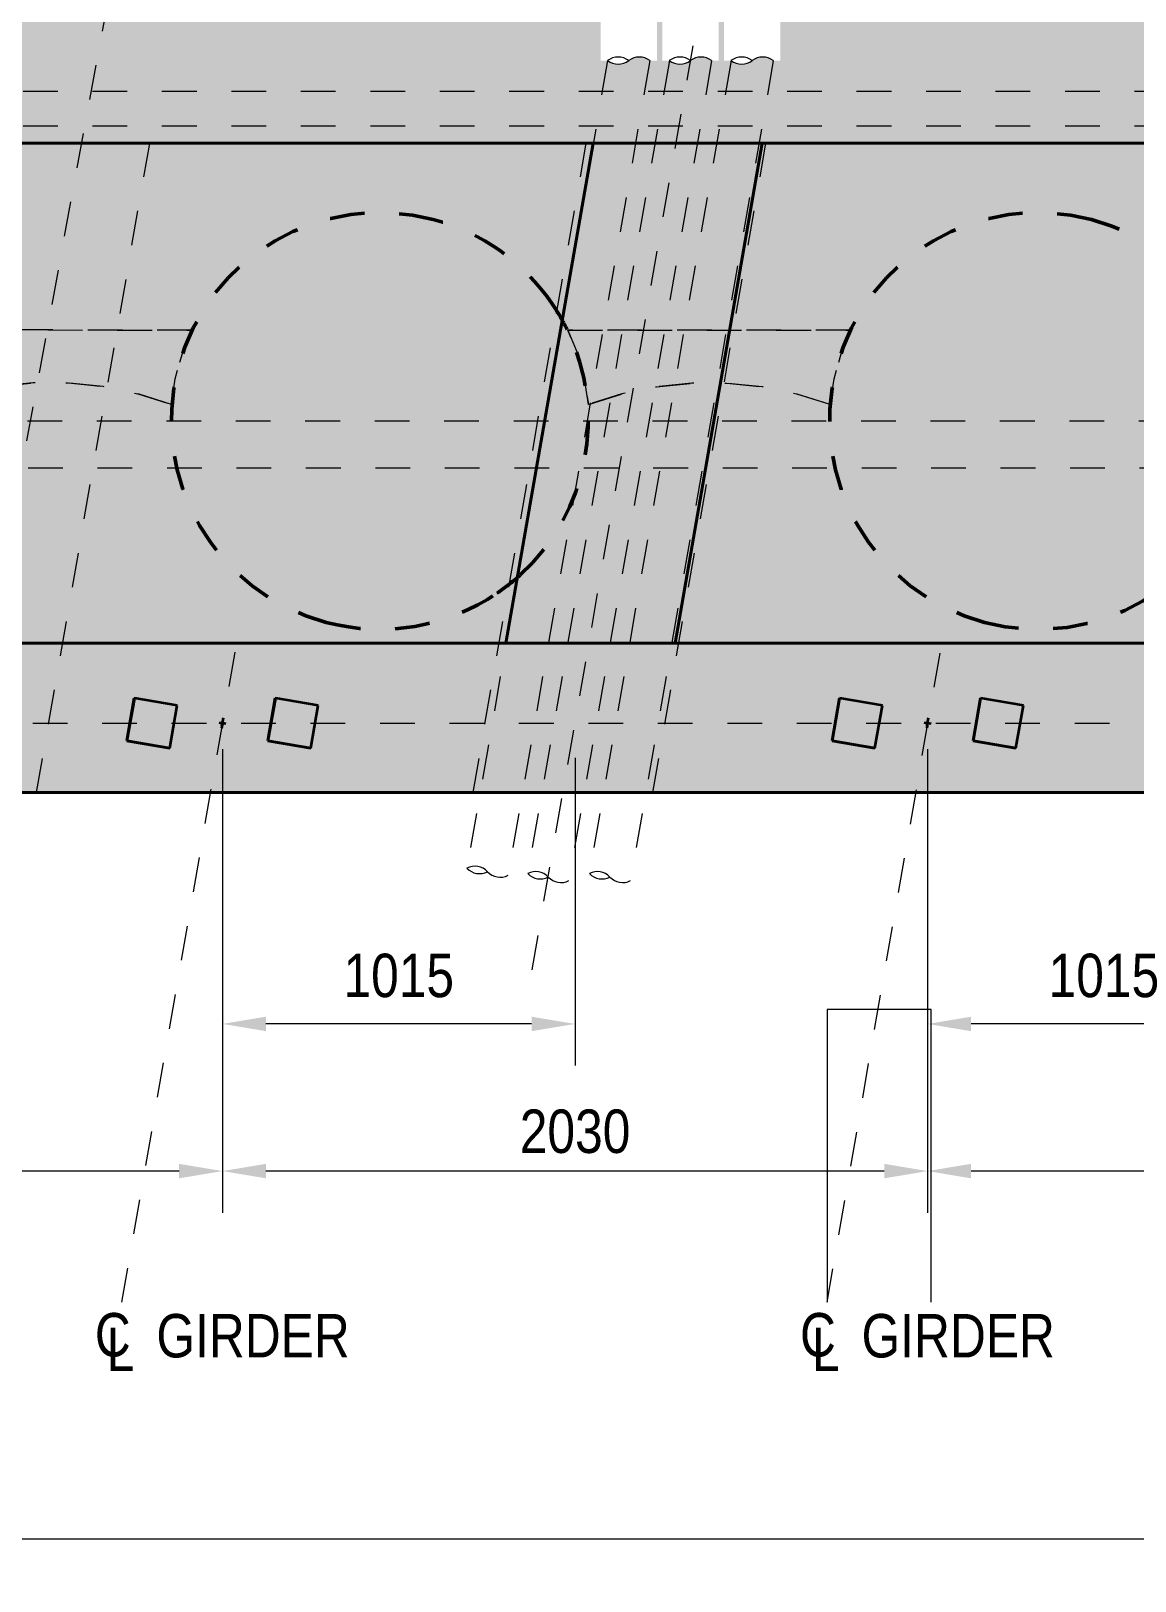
# Model space of a CAD drawing. Header units: metres. Extents: x -1140 to -1058, y 3 to 557.
# Drawn here: x -1110.997 to -1107.819, y 541.914 to 546.376 of the extents above; entities that cross this region are included whole.
import ezdxf

# ---------------------------------------------------------------- set-up
doc = ezdxf.new("R2010")
doc.units = ezdxf.units.M
for name, pattern in [('JacobsCenter', [0.015, 0.009, -0.0015, 0.003, -0.0015]), ('JacobsDash_2_', [0.0045, 0.003, -0.0015]), ('JacobsGridLine', [0.0145, 0.01, -0.001, 0.0025, -0.001])]:
    doc.linetypes.add(name, pattern=pattern)
doc.layers.get('Defpoints').update_dxf_attribs({"color": 41})
for name, color, linetype, lineweight in [('A-ANNO-DIMS', 7, 'Continuous', 9), ('A-ANNO-NOTE', 7, 'Continuous', 9), ('A-DETL', 7, 'Continuous', 13), ('A-DETL-GENF', 7, 'Continuous', 9), ('S-BEAM', 7, 'Continuous', 50), ('S-FNDN', 7, 'Continuous', 50), ('S-FNDN-HDLN', 7, 'JacobsDash_2_', 18), ('S-GRID', 7, 'Continuous', 9)]:
    doc.layers.add(name, color=color, linetype=linetype, lineweight=lineweight)
doc.styles.add('Arial Narrow', font='ARIALN.TTF', dxfattribs={"height": 0.125})
doc.styles.add('Arial Narrow_1', font='ARIALN.TTF', dxfattribs={"height": 0.0025})
doc.dimstyles.new('Dimension_Standard_O__mm_', dxfattribs={"dimscale": 0.3048, "dimtxt": 0.127929, "dimasz": 0.410105, "dimexe": 0.393701, "dimexo": 0.246063, "dimgap": 0.246063, "dimtad": 1, "dimdec": 0, "dimlfac": 1000, "dimzin": 0, "dimdsep": 46, "dimtxsty": 'Arial Narrow', "dimsah": 1, "dimcen": 0.09, "dimaunit": 1, "dimadec": 4, "dimazin": 0, "dimtfac": 1, "dimtdec": 4, "dimtix": 1, "dimtmove": 2, "dimatfit": 3, "dimfxl": 1, "dimtvp": 1, "dimtfill": 1, "dimtolj": 1, "dimtzin": 0, "dimlwd": 18, "dimlwe": 18, "dimarcsym": 2})
doc.dimstyles.new('Dimension_Standard_O__mm__1', dxfattribs={"dimscale": 0.3048, "dimtxt": 0.127929, "dimasz": 0.410105, "dimexe": 0.393701, "dimexo": 0.246063, "dimgap": 0.246063, "dimtad": 1, "dimdec": 0, "dimlfac": 1000, "dimzin": 0, "dimdsep": 46, "dimtxsty": 'Arial Narrow', "dimsah": 1, "dimcen": 0.09, "dimaunit": 1, "dimadec": 4, "dimazin": 0, "dimtfac": 1, "dimtdec": 4, "dimtix": 1, "dimtmove": 0, "dimatfit": 3, "dimfxl": 1, "dimtvp": 1, "dimtfill": 1, "dimtolj": 1, "dimtzin": 0, "dimlwd": 18, "dimlwe": 18, "dimarcsym": 2})
doc.dimstyles.new('Dimension_Standard_T__mm_', dxfattribs={"dimscale": 0.3048, "dimtxt": 0.127929, "dimasz": 0.410105, "dimexe": 0.393701, "dimexo": 0.246063, "dimgap": 0.164042, "dimtad": 1, "dimdec": 0, "dimlfac": 1000, "dimzin": 0, "dimdsep": 46, "dimtxsty": 'Arial Narrow', "dimsah": 1, "dimcen": 0.09, "dimaunit": 1, "dimadec": 4, "dimazin": 0, "dimtfac": 1, "dimtdec": 4, "dimtix": 1, "dimtmove": 0, "dimatfit": 3, "dimfxl": 1, "dimtvp": 1, "dimtolj": 1, "dimtzin": 0, "dimlwd": 18, "dimlwe": 18, "dimarcsym": 2})

# ---------------------------------------------------------------- blocks, each defined once
blk = doc.blocks.new('01_SFO_FRP_Pile_CastInPlace_CS_BR08 - CAST-IN-PLACE PILE - 1200-8642223-DRG-2873064 - ABUTMENT B CONCRETE PLAN')
at = {"layer": 'S-FNDN', "color": 253, "linetype": 'JacobsDash_2_', "true_color": 0x9e9e9e}
for start, end in [(90, 270), (49.0909, 90), (43.6468, 49.0909), (40.9091, 43.632), (327.2727, 40.9091), (319.0909, 326.2696), (326.2838, 327.2727), (270, 319.0909)]:
    blk.add_arc((0, 0), 0.6, start, end, dxfattribs=at)
blk = doc.blocks.new('01_SFO_FRP_Pile_CastInPlace_CS_BR08 - CAST-IN-PLACE PILE - 1200-8642276-DRG-2873064 - ABUTMENT B CONCRETE PLAN')
at = {"layer": 'S-FNDN', "color": 253, "linetype": 'JacobsDash_2_', "true_color": 0x9e9e9e}
for start, end in [(90, 270), (270, 90)]:
    blk.add_arc((0, 0), 0.6, start, end, dxfattribs=at)
blk = doc.blocks.new('05_SFO_BPE_Twin_Pedestal_Sq125_CS_BR08-ABUT_B - 525 Wide Pedestal _125L x 125W x20H_-6054781-DRG-2873064 - ABUTMENT B CONCRETE PLAN')
at = {"layer": 'S-FNDN-HDLN', "lineweight": 35}
for p, q in [((-1110.4559, 544.3853), (-1110.4461, 544.3836)), ((-1110.4461, 544.3836), (-1110.4487, 544.3688)), ((-1110.4477, 544.3744), (-1110.4461, 544.3836)), ((-1110.4461, 544.3836), (-1110.4434, 544.3992)), ((-1110.4362, 544.3819), (-1110.4461, 544.3836))]:
    blk.add_line(p, q, dxfattribs=at)
blk = doc.blocks.new('05_SFO_BPE_Twin_Pedestal_Sq125_CS_BR08-ABUT_B - 525 Wide Pedestal _125L x 125W x20H_-V5-DRG-2873064 - ABUTMENT B CONCRETE PLAN')
at = {"layer": 'S-FNDN', "lineweight": 35}
for p, q in [((-1108.6911, 544.3328), (-1108.6696, 544.4559)), ((-1108.6693, 544.4559), (-1108.6907, 544.3328)), ((-1108.6696, 544.4559), (-1108.6693, 544.4559)), ((-1108.5461, 544.4345), (-1108.6693, 544.4559)), ((-1108.5676, 544.3113), (-1108.5461, 544.4345)), ((-1108.2851, 544.3328), (-1108.2637, 544.4559)), ((-1108.2633, 544.4559), (-1108.2848, 544.3328)), ((-1108.2637, 544.4559), (-1108.2633, 544.4559)), ((-1108.1402, 544.4345), (-1108.2633, 544.4559)), ((-1108.1616, 544.3113), (-1108.1402, 544.4345)), ((-1108.568, 544.3113), (-1108.6911, 544.3328)), ((-1108.6911, 544.3328), (-1108.6907, 544.3328)), ((-1108.6907, 544.3328), (-1108.5676, 544.3113)), ((-1108.162, 544.3113), (-1108.2851, 544.3328)), ((-1108.2851, 544.3328), (-1108.2848, 544.3328)), ((-1108.2848, 544.3328), (-1108.1616, 544.3113)), ((-1108.5679, 544.3113), (-1108.568, 544.3113)), ((-1108.1619, 544.3113), (-1108.162, 544.3113))]:
    blk.add_line(p, q, dxfattribs=at)
at = {"layer": 'S-FNDN-HDLN', "lineweight": 35}
for p, q in [((-1108.4257, 544.3853), (-1108.4158, 544.3836)), ((-1108.4158, 544.3836), (-1108.4184, 544.3688)), ((-1108.4174, 544.3744), (-1108.4158, 544.3836)), ((-1108.4158, 544.3836), (-1108.4131, 544.3992)), ((-1108.406, 544.3819), (-1108.4158, 544.3836))]:
    blk.add_line(p, q, dxfattribs=at)
blk = doc.blocks.new('20_SFR_WSC_ShotcreteWall_ArchFlatBack_Datum - ArchWall_PileSize_1200-8656711-DRG-2873064 - ABUTMENT B CONCRETE PLAN')
at = {"layer": 'A-DETL', "color": 8, "linetype": 'JacobsDash_2_', "lineweight": 18, "true_color": 0x808080}
for p, q in [((1.3539, 0.8633), (0.5392, 0.8633)), ((0.5392, 0.8633), (1.3539, 0.8633))]:
    blk.add_line(p, q, dxfattribs=at)
at = {"layer": 'A-DETL', "color": 8, "linetype": 'JacobsDash_2_', "lineweight": 18, "true_color": 0x808080, "flags": 128}
for points in [[(0.598, 0.6492), (0.5873, 0.7228), (0.5676, 0.7945), (0.5392, 0.8633)], [(0.5392, 0.8633), (0.5676, 0.7945), (0.5873, 0.7228), (0.598, 0.6492)], [(1.2951, 0.6492), (1.3058, 0.7228), (1.3255, 0.7945), (1.3539, 0.8633)], [(1.3539, 0.8633), (1.3255, 0.7945), (1.3058, 0.7228), (1.2951, 0.6492)], [(0.598, 0.6492), (0.695, 0.6798), (0.7946, 0.7003), (0.8957, 0.7107), (0.9974, 0.7107), (1.0986, 0.7003), (1.1981, 0.6798), (1.2951, 0.6492)], [(1.2951, 0.6492), (1.1981, 0.6798), (1.0986, 0.7003), (0.9974, 0.7107), (0.8957, 0.7107), (0.7946, 0.7003), (0.695, 0.6798), (0.598, 0.6492)]]:
    blk.add_lwpolyline(points, dxfattribs=at)
blk = doc.blocks.new('20_SFR_WSC_ShotcreteWall_ArchFlatBack_Datum - ArchWall_PileSize_1200-8656794-DRG-2873064 - ABUTMENT B CONCRETE PLAN')
at = {"layer": 'A-DETL', "color": 8, "linetype": 'JacobsDash_2_', "lineweight": 18, "true_color": 0x808080}
for p, q in [((1.3534, 0.8633), (0.5392, 0.8633)), ((0.5392, 0.8633), (1.3534, 0.8633))]:
    blk.add_line(p, q, dxfattribs=at)
at = {"layer": 'A-DETL', "color": 8, "linetype": 'JacobsDash_2_', "lineweight": 18, "true_color": 0x808080, "flags": 128}
for points in [[(0.598, 0.6493), (0.5873, 0.7228), (0.5676, 0.7945), (0.5392, 0.8633)], [(0.5392, 0.8633), (0.5676, 0.7945), (0.5873, 0.7228), (0.598, 0.6493)], [(1.2946, 0.6493), (1.3053, 0.7228), (1.325, 0.7945), (1.3534, 0.8633)], [(1.3534, 0.8633), (1.325, 0.7945), (1.3053, 0.7228), (1.2946, 0.6493)], [(0.598, 0.6493), (0.6949, 0.6798), (0.7944, 0.7003), (0.8955, 0.7106), (0.9971, 0.7106), (1.0982, 0.7003), (1.1977, 0.6798), (1.2946, 0.6493)], [(1.2946, 0.6493), (1.1977, 0.6798), (1.0982, 0.7003), (0.9971, 0.7106), (0.8955, 0.7106), (0.7944, 0.7003), (0.6949, 0.6798), (0.598, 0.6493)]]:
    blk.add_lwpolyline(points, dxfattribs=at)
blk = doc.blocks.new('CS_DET_Pile-Column_BreakLine - Tubular BreakLine-8220854-DRG-2873064 - ABUTMENT B CONCRETE PLAN')
at = {"layer": 'A-DETL-GENF', "lineweight": 18}
for centre, start, end in [((0.03, -0.0399), 52.9573, 127.0427), ((0.09, -0.0399), 52.9573, 127.0427), ((0.09, 0.0396), 232.9573, 307.0427)]:
    blk.add_arc(centre, 0.0498, start, end, dxfattribs=at)
blk = doc.blocks.new('CS_DET_Pile-Column_BreakLine - Tubular BreakLine-V11-DRG-2873064 - ABUTMENT B CONCRETE PLAN')
at = {"layer": 'A-DETL-GENF', "lineweight": 18}
for centre, start, end in [((0.03, -0.0399), 52.9573, 127.0427), ((0.09, -0.0399), 52.9573, 127.0427), ((0.09, 0.0396), 232.9573, 307.0427)]:
    blk.add_arc(centre, 0.0498, start, end, dxfattribs=at)
blk = doc.blocks.new('CS_DET_Pile-Column_BreakLine - Tubular BreakLine-8222104-DRG-2873064 - ABUTMENT B CONCRETE PLAN')
at = {"layer": 'A-DETL-GENF', "lineweight": 18}
for centre, start, end in [((0.0305, 0.0405), 232.9573, 307.0427), ((0.0914, -0.0402), 52.9573, 127.0427), ((0.0914, 0.0405), 232.9573, 307.0427)]:
    blk.add_arc(centre, 0.0506, start, end, dxfattribs=at)
blk = doc.blocks.new('CS_Annot_Centreline Symbol2 - CS_Annot_Centreline Symbol-5074296-DRG-2873064 - ABUTMENT B CONCRETE PLAN')
at = {"layer": 'A-ANNO-NOTE', "char_height": 0.0025, "attachment_point": 1, "style": 'Arial Narrow_1'}
for s, insert, width in [('C  ', (-0.001093, 0.004763), 0.00440928), ('L', (-0.00041, 0.003917), 0.00192405)]:
    blk.add_mtext(s, dxfattribs=dict(at, insert=insert, width=width))
blk = doc.blocks.new('DIMBLOCK3-DRG-2873064 - ABUTMENT B CONCRETE PLAN')
at = {"layer": 'A-ANNO-DIMS', "color": 0, "lineweight": 18, "transparency": 16777216}
for p, q in [((-1108.4158, 544.3086), (-1108.4158, 542.9738)), ((-1106.386, 544.3086), (-1106.386, 542.9738)), ((-1106.511, 543.0938), (-1108.2908, 543.0938))]:
    blk.add_line(p, q, dxfattribs=at)
at = {"layer": 'A-ANNO-DIMS', "color": 0, "transparency": 16777216}
for points in [[(-1108.2908, 543.1147), (-1108.2908, 543.073), (-1108.4158, 543.0938)], [(-1106.511, 543.1147), (-1106.511, 543.073), (-1106.386, 543.0938)]]:
    blk.add_solid(points, dxfattribs=at)
at = {"layer": 'Defpoints', "color": 0, "transparency": 16777216}
for p in [(-1108.4158, 544.3836), (-1106.386, 544.3836), (-1108.4158, 543.0938)]:
    blk.add_point(p, dxfattribs=at)
at = {"layer": 'A-ANNO-DIMS', "color": 0, "lineweight": 18, "transparency": 16777216, "insert": (-1107.4009, 543.2077), "char_height": 0.125, "width": 0.380132, "attachment_point": 5, "style": 'Arial Narrow'}
blk.add_mtext('\\A1;2030', dxfattribs=at)
blk = doc.blocks.new('DIMBLOCK4-DRG-2873064 - ABUTMENT B CONCRETE PLAN')
at = {"layer": 'A-ANNO-DIMS', "color": 0, "lineweight": 18, "transparency": 16777216}
for p, q in [((-1110.4461, 544.3086), (-1110.4461, 542.9738)), ((-1108.4158, 544.3086), (-1108.4158, 542.9738)), ((-1108.5408, 543.0938), (-1110.3211, 543.0938))]:
    blk.add_line(p, q, dxfattribs=at)
at = {"layer": 'A-ANNO-DIMS', "color": 0, "transparency": 16777216}
for points in [[(-1110.3211, 543.1147), (-1110.3211, 543.073), (-1110.4461, 543.0938)], [(-1108.5408, 543.1147), (-1108.5408, 543.073), (-1108.4158, 543.0938)]]:
    blk.add_solid(points, dxfattribs=at)
at = {"layer": 'Defpoints', "color": 0, "transparency": 16777216}
for p in [(-1110.4461, 544.3836), (-1108.4158, 544.3836), (-1110.4461, 543.0938)]:
    blk.add_point(p, dxfattribs=at)
at = {"layer": 'A-ANNO-DIMS', "color": 0, "lineweight": 18, "transparency": 16777216, "insert": (-1109.4309, 543.2077), "char_height": 0.125, "width": 0.380132, "attachment_point": 5, "style": 'Arial Narrow'}
blk.add_mtext('\\A1;2030', dxfattribs=at)
blk = doc.blocks.new('DIMBLOCK5-DRG-2873064 - ABUTMENT B CONCRETE PLAN')
at = {"layer": 'A-ANNO-DIMS', "color": 0, "lineweight": 18, "transparency": 16777216}
for p, q in [((-1112.4762, 544.3086), (-1112.4762, 542.9738)), ((-1110.4461, 544.3086), (-1110.4461, 542.9738)), ((-1110.5711, 543.0938), (-1112.3512, 543.0938))]:
    blk.add_line(p, q, dxfattribs=at)
at = {"layer": 'A-ANNO-DIMS', "color": 0, "transparency": 16777216}
for points in [[(-1112.3512, 543.1147), (-1112.3512, 543.073), (-1112.4762, 543.0938)], [(-1110.5711, 543.1147), (-1110.5711, 543.073), (-1110.4461, 543.0938)]]:
    blk.add_solid(points, dxfattribs=at)
at = {"layer": 'Defpoints', "color": 0, "transparency": 16777216}
for p in [(-1112.4762, 544.3836), (-1110.4461, 544.3836), (-1112.4762, 543.0938)]:
    blk.add_point(p, dxfattribs=at)
at = {"layer": 'A-ANNO-DIMS', "color": 0, "lineweight": 18, "transparency": 16777216, "insert": (-1111.4612, 543.2077), "char_height": 0.125, "width": 0.380132, "attachment_point": 5, "style": 'Arial Narrow'}
blk.add_mtext('\\A1;2030', dxfattribs=at)
blk = doc.blocks.new('DIMBLOCK18-DRG-2873064 - ABUTMENT B CONCRETE PLAN')
at = {"layer": 'A-ANNO-DIMS', "color": 0, "lineweight": 18, "transparency": 16777216}
for p, q in [((-1121.4481, 545.0376), (-1121.4481, 541.9136)), ((-1105.0437, 544.1086), (-1105.0437, 541.9136)), ((-1121.3231, 542.0336), (-1113.4911, 542.0336)), ((-1105.1687, 542.0336), (-1112.9216, 542.0336))]:
    blk.add_line(p, q, dxfattribs=at)
at = {"layer": 'A-ANNO-DIMS', "color": 0, "transparency": 16777216}
for points in [[(-1121.3231, 542.0544), (-1121.3231, 542.0128), (-1121.4481, 542.0336)], [(-1105.1687, 542.0544), (-1105.1687, 542.0128), (-1105.0437, 542.0336)]]:
    blk.add_solid(points, dxfattribs=at)
at = {"layer": 'Defpoints', "color": 0, "transparency": 16777216}
for p in [(-1121.4481, 545.1126), (-1105.0437, 544.1836), (-1121.4481, 542.0336)]:
    blk.add_point(p, dxfattribs=at)
at = {"layer": 'A-ANNO-DIMS', "color": 0, "lineweight": 18, "transparency": 16777216, "insert": (-1113.4439, 542.2295), "char_height": 0.125, "width": 0.475164, "attachment_point": 1, "line_spacing_factor": 0.974696, "style": 'Arial Narrow', "bg_fill": 3, "box_fill_scale": 1.1, "bg_fill_color": 256, "bg_fill_true_color": 13158600, "bg_fill_transparency": 0}
blk.add_mtext('\\A1;16405\u200e', dxfattribs=at)
blk = doc.blocks.new('DIMBLOCK30-DRG-2873064 - ABUTMENT B CONCRETE PLAN')
at = {"layer": 'A-ANNO-DIMS', "color": 0, "lineweight": 18, "transparency": 16777216}
for p, q in [((-1108.4158, 544.3086), (-1108.4158, 543.3975)), ((-1107.4008, 544.2835), (-1107.4008, 543.3975)), ((-1107.5258, 543.5175), (-1108.2908, 543.5175))]:
    blk.add_line(p, q, dxfattribs=at)
at = {"layer": 'A-ANNO-DIMS', "color": 0, "transparency": 16777216}
for points in [[(-1108.2908, 543.5383), (-1108.2908, 543.4967), (-1108.4158, 543.5175)], [(-1107.5258, 543.5383), (-1107.5258, 543.4967), (-1107.4008, 543.5175)]]:
    blk.add_solid(points, dxfattribs=at)
at = {"layer": 'Defpoints', "color": 0, "transparency": 16777216}
for p in [(-1108.4158, 544.3836), (-1107.4008, 544.3585), (-1108.4158, 543.5175)]:
    blk.add_point(p, dxfattribs=at)
at = {"layer": 'A-ANNO-DIMS', "color": 0, "lineweight": 18, "transparency": 16777216, "insert": (-1107.9083, 543.6563), "char_height": 0.125, "width": 0.380132, "attachment_point": 5, "style": 'Arial Narrow', "bg_fill": 3, "box_fill_scale": 1.1, "bg_fill_color": 256, "bg_fill_true_color": 13158600, "bg_fill_transparency": 0}
blk.add_mtext('\\A1;1015', dxfattribs=at)
blk = doc.blocks.new('DIMBLOCK31-DRG-2873064 - ABUTMENT B CONCRETE PLAN')
at = {"layer": 'A-ANNO-DIMS', "color": 0, "lineweight": 18, "transparency": 16777216}
for p, q in [((-1110.4461, 544.3086), (-1110.4461, 543.3975)), ((-1109.431, 544.2835), (-1109.431, 543.3975)), ((-1109.556, 543.5175), (-1110.3211, 543.5175))]:
    blk.add_line(p, q, dxfattribs=at)
at = {"layer": 'A-ANNO-DIMS', "color": 0, "transparency": 16777216}
for points in [[(-1110.3211, 543.5383), (-1110.3211, 543.4967), (-1110.4461, 543.5175)], [(-1109.556, 543.5383), (-1109.556, 543.4967), (-1109.431, 543.5175)]]:
    blk.add_solid(points, dxfattribs=at)
at = {"layer": 'Defpoints', "color": 0, "transparency": 16777216}
for p in [(-1110.4461, 544.3836), (-1109.431, 544.3585), (-1110.4461, 543.5175)]:
    blk.add_point(p, dxfattribs=at)
at = {"layer": 'A-ANNO-DIMS', "color": 0, "lineweight": 18, "transparency": 16777216, "insert": (-1109.9385, 543.6563), "char_height": 0.125, "width": 0.380132, "attachment_point": 5, "style": 'Arial Narrow', "bg_fill": 3, "box_fill_scale": 1.1, "bg_fill_color": 256, "bg_fill_true_color": 13158600, "bg_fill_transparency": 0}
blk.add_mtext('\\A1;1015', dxfattribs=at)

msp = doc.modelspace()

# ---------------------------------------------------------------- hatches: boundary and pattern name
at = {"layer": 'A-DETL-GENF'}
h = msp.add_hatch(dxfattribs=at)
h.set_pattern_fill('FP_1', color=256, style=0, pattern_type=2)
h.set_pattern_definition([(0, (-1293.661, -635.677), (0.15875, 0.15875), [0.15875, -0.15875])])
h.paths.add_polyline_path([(-1135.8217, 546.0535), (-1105.0401, 546.0535), (-1105.0444, 547.9038), (-1112.5305, 547.9038), (-1112.5555, 547.8038), (-1112.6055, 548.0038), (-1112.6305, 547.9038), (-1127.9693, 547.9038), (-1127.9943, 547.8038), (-1128.0443, 548.0038), (-1128.0693, 547.9038), (-1135.8217, 547.9038), (-1135.8217, 546.1648)])
h.paths.add_polyline_path([(-1127.345, 546.2679), (-1127.3555, 546.2697), (-1127.3652, 546.2742), (-1127.3818, 546.2878), (-1127.3915, 546.2923), (-1127.402, 546.2942), (-1127.4127, 546.2932), (-1127.4228, 546.2896), (-1127.4424, 546.2932), (-1127.4365, 546.3272), (-1127.2986, 546.3031), (-1127.3045, 546.269), (-1127.3242, 546.2724), (-1127.3343, 546.2688)])
h.paths.add_polyline_path([(-1127.4972, 546.2679), (-1127.5078, 546.2697), (-1127.5175, 546.2742), (-1127.534, 546.2878), (-1127.5437, 546.2923), (-1127.5543, 546.2942), (-1127.5649, 546.2932), (-1127.575, 546.2896), (-1127.5947, 546.2932), (-1127.5888, 546.3272), (-1127.4508, 546.3031), (-1127.4568, 546.269), (-1127.4765, 546.2724), (-1127.4866, 546.2688)])
h.paths.add_polyline_path([(-1127.0405, 546.2679), (-1127.051, 546.2697), (-1127.0607, 546.2742), (-1127.0772, 546.2878), (-1127.087, 546.2923), (-1127.0975, 546.2942), (-1127.1082, 546.2932), (-1127.1182, 546.2896), (-1127.1379, 546.2932), (-1127.132, 546.3272), (-1126.9941, 546.3031), (-1127, 546.269), (-1127.0197, 546.2724), (-1127.0298, 546.2688)])
h.paths.add_polyline_path([(-1127.1927, 546.2679), (-1127.2033, 546.2697), (-1127.213, 546.2742), (-1127.2295, 546.2878), (-1127.2392, 546.2923), (-1127.2498, 546.2942), (-1127.2604, 546.2932), (-1127.2705, 546.2896), (-1127.2902, 546.2932), (-1127.2842, 546.3272), (-1127.1463, 546.3031), (-1127.1523, 546.269), (-1127.172, 546.2724), (-1127.1821, 546.2688)])
h.paths.add_polyline_path([(-1106.105, 546.2787), (-1106.1208, 546.2829), (-1106.1349, 546.291), (-1106.1549, 546.291), (-1106.1549, 546.4236), (-1105.9627, 546.4236), (-1105.9627, 546.291), (-1105.9827, 546.291), (-1105.9968, 546.299), (-1106.0126, 546.3032), (-1106.0289, 546.3032), (-1106.0446, 546.299), (-1106.073, 546.2829), (-1106.0887, 546.2787)])
h.paths.add_polyline_path([(-1109.3132, 546.2812), (-1109.3259, 546.2845), (-1109.3372, 546.291), (-1109.3572, 546.291), (-1109.3572, 546.4236), (-1109.1954, 546.4236), (-1109.1954, 546.291), (-1109.2154, 546.291), (-1109.2267, 546.2974), (-1109.2393, 546.3007), (-1109.2523, 546.3007), (-1109.2649, 546.2974), (-1109.2876, 546.2845), (-1109.3002, 546.2812)])
h.paths.add_polyline_path([(-1109.1226, 546.2812), (-1109.1356, 546.2812), (-1109.1482, 546.2845), (-1109.1595, 546.291), (-1109.1795, 546.291), (-1109.1795, 546.4236), (-1109.0177, 546.4236), (-1109.0177, 546.291), (-1109.0377, 546.291), (-1109.0491, 546.2974), (-1109.0617, 546.3007), (-1109.0747, 546.3007), (-1109.0873, 546.2974), (-1109.11, 546.2845)])
h.paths.add_polyline_path([(-1108.9449, 546.2812), (-1108.958, 546.2812), (-1108.9706, 546.2845), (-1108.9819, 546.291), (-1109.0019, 546.291), (-1109.0019, 546.4236), (-1108.8401, 546.4236), (-1108.8401, 546.291), (-1108.8601, 546.291), (-1108.8714, 546.2974), (-1108.884, 546.3007), (-1108.8971, 546.3007), (-1108.9097, 546.2974), (-1108.9323, 546.2845)])
h.paths.add_polyline_path([(-1106.9409, 546.2844), (-1106.9493, 546.2867), (-1106.9569, 546.291), (-1106.9769, 546.291), (-1106.9769, 546.4236), (-1106.8557, 546.4236), (-1106.8557, 546.291), (-1106.8757, 546.291), (-1106.8832, 546.2953), (-1106.8916, 546.2975), (-1106.9003, 546.2975), (-1106.9087, 546.2953), (-1106.9238, 546.2867), (-1106.9322, 546.2844)])
h.paths.add_polyline_path([(-1117.0368, 546.2864), (-1117.0473, 546.2883), (-1117.057, 546.2927), (-1117.0736, 546.3064), (-1117.0833, 546.3108), (-1117.0938, 546.3127), (-1117.1045, 546.3118), (-1117.1146, 546.3081), (-1117.1342, 546.3118), (-1117.1283, 546.3457), (-1116.9904, 546.3217), (-1116.9963, 546.2875), (-1117.016, 546.291), (-1117.0261, 546.2874), (-1117.0339, 546.2867)])
h.paths.add_polyline_path([(-1125.2384, 546.2864), (-1125.2489, 546.2883), (-1125.2587, 546.2927), (-1125.2752, 546.3064), (-1125.2849, 546.3108), (-1125.2954, 546.3127), (-1125.3061, 546.3118), (-1125.3162, 546.3081), (-1125.3358, 546.3118), (-1125.3299, 546.3457), (-1125.192, 546.3217), (-1125.1979, 546.2875), (-1125.2176, 546.291), (-1125.2277, 546.2874)])
h.paths.add_polyline_path([(-1117.3413, 546.2864), (-1117.3518, 546.2883), (-1117.3616, 546.2927), (-1117.3781, 546.3064), (-1117.3878, 546.3108), (-1117.3983, 546.3127), (-1117.409, 546.3118), (-1117.4191, 546.3081), (-1117.4388, 546.3118), (-1117.4328, 546.3457), (-1117.2949, 546.3217), (-1117.3008, 546.2875), (-1117.3205, 546.291), (-1117.3306, 546.2874), (-1117.338, 546.2867)])
h.paths.add_polyline_path([(-1125.416, 546.2864), (-1125.4266, 546.2883), (-1125.4363, 546.2927), (-1125.4528, 546.3064), (-1125.4625, 546.3108), (-1125.4731, 546.3127), (-1125.4837, 546.3118), (-1125.4938, 546.3081), (-1125.5135, 546.3118), (-1125.5076, 546.3457), (-1125.3696, 546.3217), (-1125.3756, 546.2875), (-1125.3953, 546.291), (-1125.4054, 546.2874)])
h.paths.add_polyline_path([(-1125.0607, 546.2864), (-1125.0713, 546.2883), (-1125.081, 546.2927), (-1125.0975, 546.3064), (-1125.1073, 546.3108), (-1125.1178, 546.3127), (-1125.1285, 546.3118), (-1125.1385, 546.3081), (-1125.1582, 546.3118), (-1125.1523, 546.3457), (-1125.0144, 546.3217), (-1125.0203, 546.2875), (-1125.04, 546.291), (-1125.0501, 546.2874)])
h.paths.add_polyline_path([(-1133.3549, 546.2873), (-1133.3633, 546.2888), (-1133.3711, 546.2924), (-1133.3843, 546.3033), (-1133.3921, 546.3069), (-1133.4005, 546.3083), (-1133.4111, 546.3069), (-1133.4171, 546.3047), (-1133.4368, 546.3081), (-1133.4309, 546.3423), (-1133.3126, 546.3217), (-1133.3186, 546.2875), (-1133.3383, 546.291), (-1133.3464, 546.2881), (-1133.3527, 546.2875)])
h.paths.add_polyline_path([(-1134.3799, 546.2873), (-1134.3883, 546.2888), (-1134.3961, 546.2924), (-1134.4093, 546.3033), (-1134.4171, 546.3069), (-1134.4255, 546.3083), (-1134.4361, 546.3069), (-1134.4421, 546.3047), (-1134.4618, 546.3081), (-1134.4559, 546.3423), (-1134.3377, 546.3217), (-1134.3436, 546.2875), (-1134.3633, 546.291), (-1134.3714, 546.2881), (-1134.3777, 546.2875)])
h.paths.add_polyline_path([(-1120.9093, 546.2875), (-1120.929, 546.291), (-1120.9662, 546.323), (-1121.0094, 546.3464), (-1121.0566, 546.3599), (-1121.1056, 546.3631), (-1121.1541, 546.3557), (-1121.2458, 546.3206), (-1121.2943, 546.3132), (-1121.3433, 546.3164), (-1121.3905, 546.33), (-1121.4337, 546.3533), (-1121.4709, 546.3854), (-1121.4906, 546.3888), (-1121.4607, 546.5603), (-1120.8794, 546.459), (-1120.9086, 546.2918)])
h.paths.add_polyline_path([(-1112.86, 546.2875), (-1112.8797, 546.291), (-1112.9169, 546.323), (-1112.96, 546.3464), (-1113.0072, 546.3599), (-1113.0562, 546.3631), (-1113.1047, 546.3557), (-1113.1964, 546.3206), (-1113.245, 546.3132), (-1113.294, 546.3164), (-1113.3411, 546.33), (-1113.3843, 546.3533), (-1113.4215, 546.3854), (-1113.4412, 546.3888), (-1113.4184, 546.5195), (-1112.8372, 546.4182), (-1112.859, 546.2931)])
at = {"layer": 'A-DETL-GENF', "true_color": 0xc0c0c0, "transparency": 33554499}
h = msp.add_hatch(color=9, dxfattribs=at)
h.paths.add_polyline_path([(-1135.8217, 544.6135), (-1105.0368, 544.6137), (-1105.0401, 546.0535), (-1135.8217, 546.0535), (-1135.8217, 544.6136)])
h.paths.add_polyline_path([(-1121.4481, 545.1186), (-1121.5981, 545.1186), (-1121.5977, 545.1296), (-1121.5965, 545.1405), (-1121.5945, 545.1512), (-1121.5918, 545.1618), (-1121.5882, 545.1722), (-1121.5839, 545.1823), (-1121.5789, 545.192), (-1121.5732, 545.2014), (-1121.5668, 545.2103), (-1121.5598, 545.2187), (-1121.5522, 545.2266), (-1121.5441, 545.2339), (-1121.5354, 545.2406), (-1121.5263, 545.2467), (-1121.5167, 545.252), (-1121.5068, 545.2567), (-1121.4966, 545.2606), (-1121.4861, 545.2637), (-1121.4754, 545.2661), (-1121.4645, 545.2677), (-1121.4536, 545.2685), (-1121.4481, 545.2682), (-1121.4481, 545.1241)])
h.paths.add_polyline_path([(-1121.4481, 544.9686), (-1121.4481, 545.1186), (-1121.2981, 545.1186), (-1121.2985, 545.1077), (-1121.2997, 545.0968), (-1121.3017, 545.086), (-1121.3045, 545.0754), (-1121.308, 545.065), (-1121.3123, 545.0549), (-1121.3173, 545.0452), (-1121.323, 545.0358), (-1121.3294, 545.0269), (-1121.339, 545.0157), (-1121.344, 545.0106), (-1121.3522, 545.0033), (-1121.3608, 544.9966), (-1121.3727, 544.989), (-1121.3795, 544.9852), (-1121.3895, 544.9806), (-1121.3997, 544.9766), (-1121.4102, 544.9735), (-1121.4209, 544.9711), (-1121.4317, 544.9695), (-1121.4426, 544.9687)])
at = {"layer": 'A-DETL-GENF', "true_color": 0xc0c0c0, "transparency": 33554509}
msp.add_hatch(color=9, dxfattribs=at).paths.add_polyline_path([(-1135.8217, 544.1835), (-1105.0437, 544.1836), (-1105.045, 544.6136), (-1135.8217, 544.6135), (-1135.8217, 544.2267)])

# ---------------------------------------------------------------- linework, layer by layer
at = {"layer": 'A-DETL', "linetype": 'JacobsCenter', "lineweight": 18}
for p, q in [((-1111.3, 543.6226), (-1110.4827, 548.0477)), ((-1109.5547, 543.6736), (-1108.7926, 548.0477)), ((-1110.4106, 544.5875), (-1110.7365, 542.7164)), ((-1108.3806, 544.5855), (-1108.7063, 542.7164)), ((-1139.7924, 544.3835), (-1103.9195, 544.3835))]:
    msp.add_line(p, q, dxfattribs=at)
at = {"layer": 'A-DETL', "color": 191, "linetype": 'JacobsDash_2_', "true_color": 0xbf7fff}
for p, q in [((-1109.3372, 546.291), (-1109.7422, 543.966)), ((-1109.2154, 546.291), (-1109.624, 543.9454)), ((-1109.1595, 546.291), (-1109.5673, 543.9507)), ((-1109.0377, 546.291), (-1109.449, 543.9301)), ((-1108.9819, 546.291), (-1109.3896, 543.9507)), ((-1108.8601, 546.291), (-1109.2714, 543.9301))]:
    msp.add_line(p, q, dxfattribs=at)
at = {"layer": 'A-DETL', "color": 164, "linetype": 'JacobsDash_2_', "lineweight": 9, "true_color": 0x002699}
for p, q in [((-1116.8203, 546.2036), (-1105.0453, 546.2036)), ((-1116.8203, 546.1036), (-1105.0453, 546.1036))]:
    msp.add_line(p, q, dxfattribs=at)
at = {"layer": 'A-DETL', "lineweight": 35}
for p, q in [((-1105.0401, 546.0535), (-1135.8217, 546.0535)), ((-1135.8217, 544.6135), (-1105.0368, 544.6137)), ((-1105.0447, 544.6136), (-1135.8217, 544.6136)), ((-1135.8217, 544.1835), (-1105.0437, 544.1836))]:
    msp.add_line(p, q, dxfattribs=at)
at = {"layer": 'A-DETL', "lineweight": 18}
msp.add_line((-1135.8217, 546.0535), (-1105.0401, 546.0535), dxfattribs=at)
at = {"layer": 'A-DETL', "linetype": 'JacobsDash_2_'}
for p, q in [((-1110.9812, 544.1836), (-1110.6556, 546.0524)), ((-1109.7246, 544.1837), (-1109.3988, 546.0537)), ((-1109.2071, 544.1837), (-1108.8813, 546.0537))]:
    msp.add_line(p, q, dxfattribs=at)
at = {"layer": 'A-DETL', "color": 7, "lineweight": 9, "true_color": 0xffffff}
for p, q in [((-1108.4052, 543.5592), (-1108.7052, 543.5592)), ((-1108.7052, 543.5592), (-1108.7052, 542.7164)), ((-1108.4052, 542.7164), (-1108.4052, 543.5592))]:
    msp.add_line(p, q, dxfattribs=at)
at = {"layer": 'S-BEAM', "lineweight": 40}
for p, q in [((-1116.8203, 546.0536), (-1105.0453, 546.0536)), ((-1109.6299, 544.6136), (-1109.3791, 546.0536)), ((-1108.8918, 546.0536), (-1109.1427, 544.6136)), ((-1105.0436, 544.6136), (-1116.8203, 544.6136)), ((-1116.8203, 544.1836), (-1105.0441, 544.1836))]:
    msp.add_line(p, q, dxfattribs=at)
at = {"layer": 'S-FNDN', "lineweight": 35}
for p, q in [((-1110.7213, 544.3328), (-1110.6999, 544.4559)), ((-1110.6995, 544.4559), (-1110.721, 544.3328)), ((-1110.6999, 544.4559), (-1110.6995, 544.4559)), ((-1110.5764, 544.4345), (-1110.6995, 544.4559)), ((-1110.5979, 544.3113), (-1110.5764, 544.4345)), ((-1110.3154, 544.3328), (-1110.2939, 544.4559)), ((-1110.2936, 544.4559), (-1110.315, 544.3328)), ((-1110.2939, 544.4559), (-1110.2936, 544.4559)), ((-1110.1705, 544.4345), (-1110.2936, 544.4559)), ((-1110.1919, 544.3113), (-1110.1705, 544.4345)), ((-1110.5982, 544.3113), (-1110.7213, 544.3328)), ((-1110.7213, 544.3328), (-1110.721, 544.3328)), ((-1110.721, 544.3328), (-1110.5979, 544.3113)), ((-1110.1923, 544.3113), (-1110.3154, 544.3328)), ((-1110.3154, 544.3328), (-1110.315, 544.3328)), ((-1110.315, 544.3328), (-1110.1919, 544.3113)), ((-1110.5981, 544.3113), (-1110.5982, 544.3113)), ((-1110.1922, 544.3113), (-1110.1923, 544.3113))]:
    msp.add_line(p, q, dxfattribs=at)
at = {"layer": 'S-GRID', "linetype": 'JacobsGridLine', "lineweight": 18}
for p, q in [((-1139.4076, 545.2536), (-1103.7903, 545.2536)), ((-1138.6057, 545.1185), (-1104.3182, 545.1185))]:
    msp.add_line(p, q, dxfattribs=at)

# ---------------------------------------------------------------- block references
at = {"layer": 'A-ANNO-NOTE', "xscale": 50, "yscale": 50, "zscale": 50}
for p in [(-1110.7589, 542.447), (-1108.7287, 542.447)]:
    msp.add_blockref('CS_Annot_Centreline Symbol2 - CS_Annot_Centreline Symbol-5074296-DRG-2873064 - ABUTMENT B CONCRETE PLAN', p, dxfattribs=at)
at = {"layer": 'A-DETL', "color": 8, "linetype": 'JacobsDash_2_', "lineweight": 18, "true_color": 0x808080}
for name, p, rotation in [('20_SFR_WSC_ShotcreteWall_ArchFlatBack_Datum - ArchWall_PileSize_1200-8656711-DRG-2873064 - ABUTMENT B CONCRETE PLAN', (-1111.8882, 544.6524), 359.9892140052233), ('20_SFR_WSC_ShotcreteWall_ArchFlatBack_Datum - ArchWall_PileSize_1200-8656794-DRG-2873064 - ABUTMENT B CONCRETE PLAN', (-1109.9907, 544.6518), 3.49943060736561e-05)]:
    msp.add_blockref(name, p, dxfattribs=dict(at, rotation=rotation))
at = {"layer": 'A-DETL-GENF'}
for name, p, rotation in [('CS_DET_Pile-Column_BreakLine - Tubular BreakLine-8222104-DRG-2873064 - ABUTMENT B CONCRETE PLAN', (-1109.2154, 546.2912), 180), ('CS_DET_Pile-Column_BreakLine - Tubular BreakLine-8222104-DRG-2873064 - ABUTMENT B CONCRETE PLAN', (-1109.0377, 546.2912), 180), ('CS_DET_Pile-Column_BreakLine - Tubular BreakLine-8222104-DRG-2873064 - ABUTMENT B CONCRETE PLAN', (-1108.8601, 546.2912), 180), ('CS_DET_Pile-Column_BreakLine - Tubular BreakLine-V11-DRG-2873064 - ABUTMENT B CONCRETE PLAN', (-1109.624, 543.9453), 170.1172754239758), ('CS_DET_Pile-Column_BreakLine - Tubular BreakLine-8220854-DRG-2873064 - ABUTMENT B CONCRETE PLAN', (-1109.4491, 543.9299), 170.1172754239758), ('CS_DET_Pile-Column_BreakLine - Tubular BreakLine-8220854-DRG-2873064 - ABUTMENT B CONCRETE PLAN', (-1109.2714, 543.9299), 170.1172754239758)]:
    msp.add_blockref(name, p, dxfattribs=dict(at, rotation=rotation))
at = {"layer": 'S-FNDN', "color": 253, "linetype": 'JacobsDash_2_', "true_color": 0x9e9e9e, "rotation": 345.1169444444436}
for name, p in [('01_SFO_FRP_Pile_CastInPlace_CS_BR08 - CAST-IN-PLACE PILE - 1200-8642223-DRG-2873064 - ABUTMENT B CONCRETE PLAN', (-1109.9931, 545.2536)), ('01_SFO_FRP_Pile_CastInPlace_CS_BR08 - CAST-IN-PLACE PILE - 1200-8642276-DRG-2873064 - ABUTMENT B CONCRETE PLAN', (-1108.0981, 545.2536))]:
    msp.add_blockref(name, p, dxfattribs=at)
at = {"layer": 'S-FNDN', "lineweight": 35}
msp.add_blockref('05_SFO_BPE_Twin_Pedestal_Sq125_CS_BR08-ABUT_B - 525 Wide Pedestal _125L x 125W x20H_-V5-DRG-2873064 - ABUTMENT B CONCRETE PLAN', (0, 0), dxfattribs=at)
at = {"layer": 'S-FNDN-HDLN', "lineweight": 35}
msp.add_blockref('05_SFO_BPE_Twin_Pedestal_Sq125_CS_BR08-ABUT_B - 525 Wide Pedestal _125L x 125W x20H_-6054781-DRG-2873064 - ABUTMENT B CONCRETE PLAN', (0, 0), dxfattribs=at)

# ---------------------------------------------------------------- texts
at = {"layer": 'A-ANNO-NOTE', "char_height": 0.125, "attachment_point": 1, "style": 'Arial Narrow', "bg_fill": 3, "box_fill_scale": 1, "bg_fill_color": 256, "bg_fill_true_color": 13158600, "bg_fill_transparency": 0}
for insert in [(-1110.6364, 542.6823), (-1108.6062, 542.6823)]:
    msp.add_mtext('GIRDER', dxfattribs=dict(at, insert=insert))

# ---------------------------------------------------------------- dimensions: what is measured, and where the dimension line sits
at = {"layer": 'A-ANNO-DIMS', "lineweight": 18}
for base, p1, p2, override, picture, middle in [((-1112.4762, 543.0938), (-1110.4461, 544.3836), (-1112.4762, 544.3836), {"dimpost": '<>', "dimfxl": 2.030156}, 'DIMBLOCK5-DRG-2873064 - ABUTMENT B CONCRETE PLAN', (-1111.4612, 543.2077)), ((-1110.4461, 543.0938), (-1108.4158, 544.3836), (-1110.4461, 544.3836), {"dimpost": '<>', "dimfxl": 2.030268}, 'DIMBLOCK4-DRG-2873064 - ABUTMENT B CONCRETE PLAN', (-1109.4309, 543.2077)), ((-1108.4158, 543.0938), (-1106.386, 544.3836), (-1108.4158, 544.3836), {"dimpost": '<>', "dimfxl": 2.029828}, 'DIMBLOCK3-DRG-2873064 - ABUTMENT B CONCRETE PLAN', (-1107.4009, 543.2077))]:
    dim = msp.add_linear_dim(base=base, p1=p1, p2=p2, angle=0, dimstyle='Dimension_Standard_T__mm_', override=override, dxfattribs=at)
    dim.commit()
    dim.dimension.update_dxf_attribs({"geometry": picture, "text_midpoint": middle})

# ---------------------------------------------------------------- next in the draw order: dimensions: what is measured, and where the dimension line sits
dim = msp.add_linear_dim(base=(-1121.4481, 542.0336), p1=(-1105.0437, 544.1836), p2=(-1121.4481, 545.1126), text='16405\u200e', dimstyle='Dimension_Standard_O__mm_', override={"dimpost": '<>', "dimfxl": 16.430704}, dxfattribs=at)
dim.commit()
dim.dimension.update_dxf_attribs({"geometry": 'DIMBLOCK18-DRG-2873064 - ABUTMENT B CONCRETE PLAN', "text_midpoint": (-1113.2063, 542.1462), "dimtype": 160})

# ---------------------------------------------------------------- next in the draw order: dimensions: what is measured, and where the dimension line sits
for base, p1, p2, override, picture, middle in [((-1110.4461, 543.5175), (-1109.431, 544.3585), (-1110.4461, 544.3836), {"dimpost": '<>', "dimfxl": 1.015436}, 'DIMBLOCK31-DRG-2873064 - ABUTMENT B CONCRETE PLAN', (-1109.9385, 543.6563)), ((-1108.4158, 543.5175), (-1107.4008, 544.3585), (-1108.4158, 544.3836), {"dimpost": '<>', "dimfxl": 1.015311}, 'DIMBLOCK30-DRG-2873064 - ABUTMENT B CONCRETE PLAN', (-1107.9083, 543.6563))]:
    dim = msp.add_linear_dim(base=base, p1=p1, p2=p2, dimstyle='Dimension_Standard_O__mm__1', override=override, dxfattribs=at)
    dim.commit()
    dim.dimension.update_dxf_attribs({"geometry": picture, "text_midpoint": middle})

doc.saveas('drawing.dxf')
